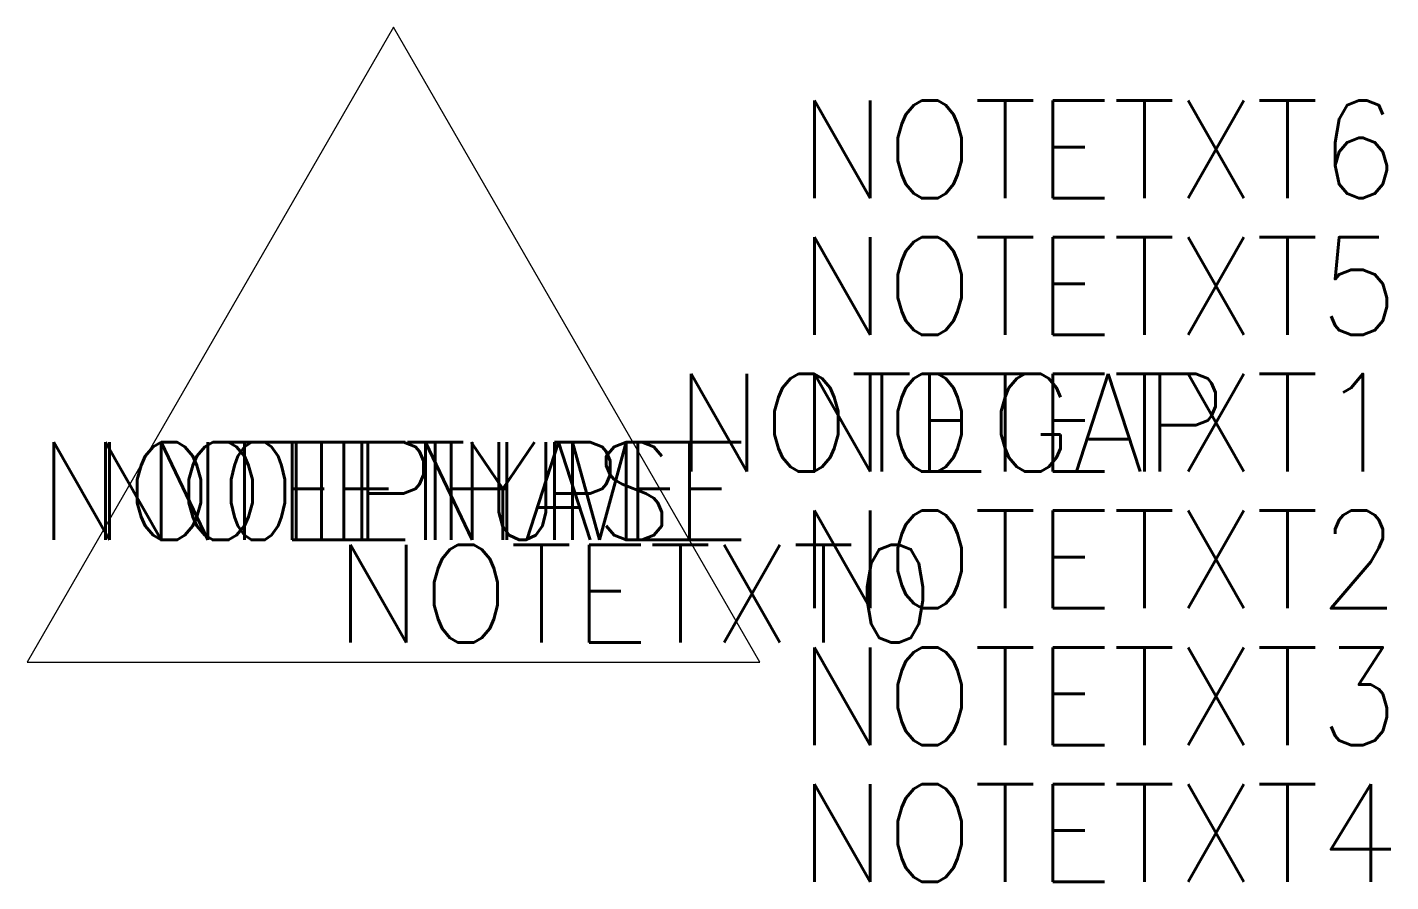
# Model space of a CAD drawing. Extents: x 1 to 15, y -2.3 to 6.5.
import ezdxf
from ezdxf.enums import TextEntityAlignment as Align

# ---------------------------------------------------------------- set-up
doc = ezdxf.new("R2010")
doc.units = 0
doc.header["$MEASUREMENT"] = 0
doc.layers.get('0').update_dxf_attribs({"linetype": 'CONTINUOUS'})
doc.styles.add('ROMANS', font='romans', dxfattribs={"width": 0.95})

msp = doc.modelspace()

# ---------------------------------------------------------------- linework, layer by layer
at = {"flags": 128}
msp.add_lwpolyline([(1, 0), (8.506, 0), (4.753, 6.5)], close=True, dxfattribs=at)

# ---------------------------------------------------------------- texts
at = {"style": 'ROMANS', "width": 0.95}
for tag, p, flags in [('NOTETXT6', (8.903, 4.75), 8), ('NOTETXT5', (8.903, 3.35), 8), ('NOTETXT0', (4.15, 0.2), 9)]:
    msp.add_attdef(tag, p, '', height=1, dxfattribs=dict(at, flags=flags))
for tag, p in [('NOTEGAP', (7.638, 1.95)), ('NOTETXT1', (8.903, 1.95))]:
    msp.add_attdef(tag, p, '', height=1, dxfattribs=at)
at = {"style": 'ROMANS', "width": 0.95, "flags": 9}
for tag, text in [('NOTEPHASE', '1'), ('NOTETYPE', 'SST')]:
    msp.add_attdef(tag, text=text, height=1, dxfattribs=at).set_placement((4.753, 1.75), align=Align.MIDDLE)
at = {"style": 'ROMANS', "width": 0.8}
msp.add_attdef('NOTENUM', text='XX', height=1, dxfattribs=at).set_placement((4.753, 1.75), align=Align.MIDDLE)
at = {"style": 'ROMANS', "width": 0.95}
msp.add_attdef('NOTETXT2', text='', height=1, dxfattribs=at).set_placement((8.903, 1.55), align=Align.TOP_LEFT)
at = {"style": 'ROMANS', "width": 0.95, "flags": 8}
for tag, p in [('NOTETXT3', (8.903, 0.15)), ('NOTETXT4', (8.903, -1.25))]:
    msp.add_attdef(tag, text='', height=1, dxfattribs=at).set_placement(p, align=Align.TOP_LEFT)

doc.saveas('drawing.dxf')
